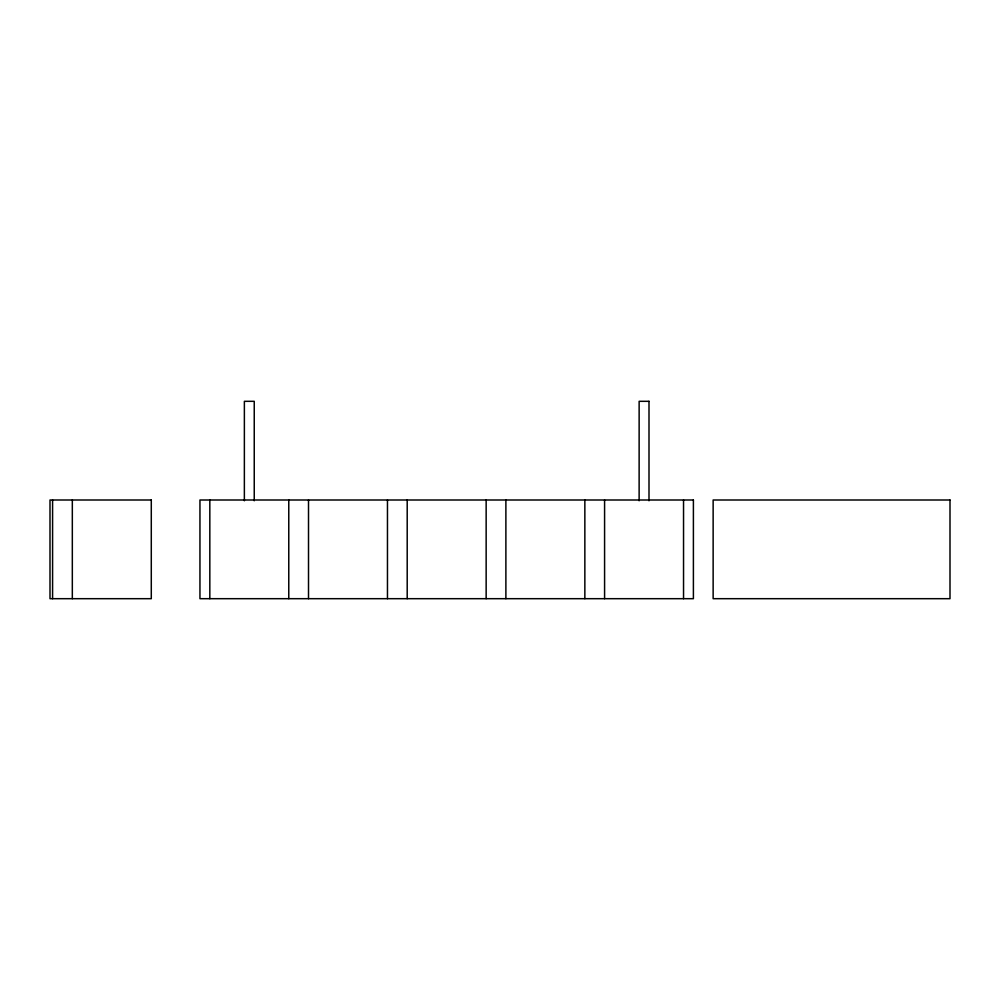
<?xml version="1.0" encoding="UTF-8"?>
<svg xmlns="http://www.w3.org/2000/svg" width="1000" height="1000" viewBox="0 0 1000 1000"><rect width="100%" height="100%" fill="white"/><g stroke="black" fill="none" stroke-linecap="round" stroke-linejoin="round"><path stroke-width="1.5" d="M648.988 401.312L639.138 401.312L639.125 500.775M683.538 500L683.538 598.688M649 401.312L649 500.775M604.587 500L604.587 598.688M584.85 500L584.85 598.688M505.887 500L505.887 598.688M486.15 500L486.15 598.688M407.2 500L407.2 598.688M387.463 500L387.463 598.688M308.512 500L308.512 598.688M288.775 500L288.775 598.688M254.237 500.775L254.237 401.312L244.375 401.312L244.363 500.775M209.825 500L209.825 598.688M72.325 500L72.325 598.688M52.587 500L52.587 598.688M151.287 500L50 500L50 598.688L151.287 598.688L151.287 500M693.4 500L199.95 500L199.95 598.688L693.4 598.688L693.4 500M950 500L713.138 500L713.138 598.688L950 598.688L950 500"/></g></svg>
